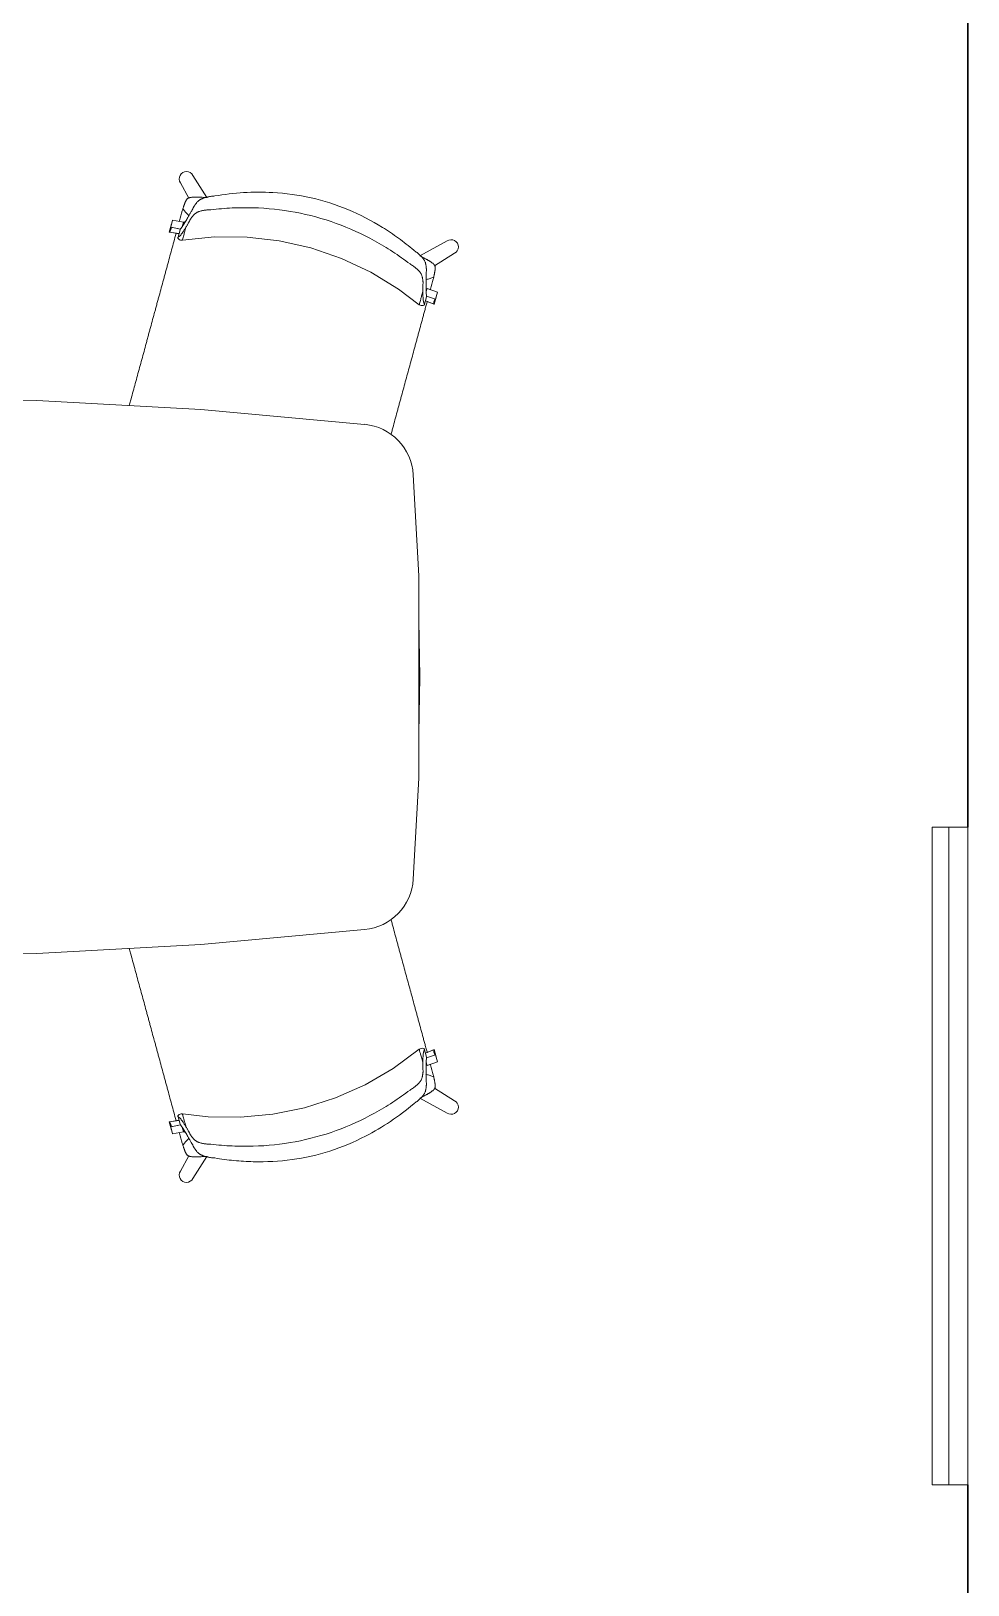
# Model space of a CAD drawing. Header units: millimetres. Extents: x 90978 to 295199, y -4084 to 97293.
# Drawn here: x 185803 to 187512, y 19779 to 22613 of the extents above; entities that cross this region are included whole.
import ezdxf

# ---------------------------------------------------------------- set-up
doc = ezdxf.new("R2010")
doc.units = ezdxf.units.MM
doc.header["$MEASUREMENT"] = 0
doc.layers.get('0').update_dxf_attribs({"linetype": 'CONTINUOUS'})
for name, color, linetype, lineweight in [('A-DETL-THIN', 8, 'CONTINUOUS', 9), ('CSM-STL-XX-ZZ-M3-A-XXXX-00001_detached _19_04_21__rvt-1-Level 0$0$I-FURN', 8, 'CONTINUOUS', 9), ('CSM-STL-XX-ZZ-M3-A-XXXX-00001_detached _19_04_21__rvt-1-Level 0$0$I-WALL', 7, 'CONTINUOUS', 9), ('G-IMPT', 8, 'CONTINUOUS', 9), ('I-FURN', 8, 'CONTINUOUS', 9)]:
    doc.layers.add(name, color=color, linetype=linetype, lineweight=lineweight)

# ---------------------------------------------------------------- blocks, each defined once
blk = doc.blocks.new('Synergy Type 3 - Desk Type 3_dwg_Family - 580997-310579-_3D_-768211-Level 0')
at = {"layer": 'G-IMPT'}
for p, q in [((-354.2, 2138.6), (-251.1, 2140.5)), ((-251.1, 2140.5), (-253.4, 2138.6)), ((-251.1, 2140.5), (-147.9, 2138.6)), ((-251.1, 2140.5), (-248.7, 2138.6)), ((-761.1, 1140.5), (-761, 1142)), ((258.9, 1140.5), (258.9, 1142)), ((-755.6, 842.3), (-755.6, 840.8)), ((-755.6, 840.8), (-739.2, 541.4)), ((237.1, 541.4), (253.5, 840.8)), ((253.5, 840.8), (253.5, 842.3)), ((-739.2, 541.4), (-739.2, 542.1)), ((-711.9, 242.9), (-739.2, 541.4)), ((209.8, 242.9), (237.1, 541.4)), ((237.1, 541.4), (237.1, 542.1)), ((-706.7, 220.4), (-711.9, 242.9)), ((204.6, 220.4), (209.8, 242.9)), ((-696.5, 199.7), (-706.7, 220.4)), ((-681.9, 181.8), (-696.5, 199.7)), ((-694.9, 198), (-696.5, 199.7)), ((194.4, 199.7), (179.8, 181.8)), ((204.6, 220.4), (194.4, 199.7)), ((-663.6, 167.8), (-681.9, 181.8)), ((-663.6, 167.8), (-666.8, 171)), ((179.8, 181.8), (161.4, 167.8)), ((179.8, 181.8), (176, 179.6)), ((179.8, 181.8), (177.8, 181)), ((-642.5, 158.4), (-663.6, 167.8)), ((-642.5, 158.4), (-645.7, 160.9)), ((-642.5, 158.4), (-644.5, 160.3)), ((-642.5, 158.4), (-643.8, 160.1)), ((-642.5, 158.4), (-619.8, 154.1)), ((-619.8, 154.1), (-621.7, 155.9)), ((-619.8, 154.1), (-435.6, 143.9)), ((-443.2, 146.6), (-435.6, 143.9)), ((-435.6, 143.9), (-437.7, 146.6)), ((-435.6, 143.9), (-251.1, 140.5)), ((-251.1, 140.5), (-259.1, 147.1)), ((-251.1, 140.5), (-242.9, 147.2)), ((-66.5, 143.9), (-251.1, 140.5)), ((117.7, 154.1), (-66.5, 143.9)), ((-55.9, 147.7), (-66.5, 143.9)), ((-66.5, 143.9), (-63.6, 147.7)), ((140.4, 158.4), (117.7, 154.1)), ((123.2, 156.5), (117.7, 154.1)), ((121.3, 156.2), (117.7, 154.1)), ((120.3, 156), (117.7, 154.1)), ((119.6, 155.9), (117.7, 154.1)), ((161.4, 167.8), (140.4, 158.4)), ((147.1, 162.4), (140.4, 158.4))]:
    blk.add_line(p, q, dxfattribs=at)

msp = doc.modelspace()

# ---------------------------------------------------------------- linework, layer by layer
at = {"layer": 'A-DETL-THIN'}
for p, q in [((185813.8, 21939.5), (185514.1, 21945)), ((186113.2, 21923.1), (185813.8, 21939.5)), ((186411.7, 21895.8), (186113.2, 21923.1)), ((186510.7, 21619.5), (186500.5, 21803.8)), ((186510.7, 21250.5), (186510.7, 21619.5)), ((186500.5, 21066.2), (186510.7, 21250.5)), ((185813.8, 20930.5), (186113.2, 20946.9)), ((186113.2, 20946.9), (186411.7, 20974.2)), ((185514.1, 20925), (185813.8, 20930.5))]:
    msp.add_line(p, q, dxfattribs=at)
for centre, start, end in [((186402.8, 21798.4), 3.1643, 84.7818), ((186402.8, 21071.7), 275.2275, 356.8264)]:
    msp.add_arc(centre, 97.9, start, end, dxfattribs=at)
at = {"layer": 'CSM-STL-XX-ZZ-M3-A-XXXX-00001_detached _19_04_21__rvt-1-Level 0$0$I-FURN'}
for p, q in [((187447.5, 19961.3), (187447.5, 21161.3)), ((187447.5, 21161.3), (187477.5, 21161.3)), ((187477.5, 21161.3), (187477.5, 19961.3)), ((187477.5, 21161.3), (187477.5, 19961.3)), ((187512.5, 21161.3), (187477.5, 21161.3)), ((187512.5, 19961.3), (187512.5, 21161.3)), ((187477.5, 19961.3), (187447.5, 19961.3)), ((187477.5, 19961.3), (187512.5, 19961.3))]:
    msp.add_line(p, q, dxfattribs=at)
at = {"layer": 'CSM-STL-XX-ZZ-M3-A-XXXX-00001_detached _19_04_21__rvt-1-Level 0$0$I-WALL', "lineweight": 30}
for p, q in [((187512.5, 22961.3), (187512.5, 21161.3)), ((187512.5, 19961.3), (187512.5, 18161.3))]:
    msp.add_line(p, q, dxfattribs=at)
at = {"layer": 'I-FURN'}
for p, q in [((186075.9, 22336.5), (186091.2, 22308.7)), ((186123.8, 22309.4), (186098.4, 22349.7)), ((186058.6, 22259.3), (186055.1, 22246.4)), ((186058, 22255.7), (186061.5, 22268.6)), ((186076, 22252.1), (186058, 22255.7)), ((186076, 22252), (186058.9, 22255.5)), ((186061.5, 22268.6), (186081.1, 22264.7)), ((186075.1, 22250.8), (186071.5, 22237.6)), ((186081.1, 22264.7), (186078.7, 22256.2)), ((186082, 22264.4), (186080.4, 22258.7)), ((186055.1, 22246.4), (186073.2, 22243.8)), ((186056, 22246.2), (186073.2, 22243.6)), ((186072.4, 22234), (186071, 22235.6)), ((186074.2, 22232.7), (186072.4, 22234)), ((186075.6, 22232.1), (186074.2, 22232.7)), ((186077.5, 22231.7), (186075.6, 22232.1)), ((186079.4, 22231.7), (186077.5, 22231.7)), ((186079.4, 22231.7), (186138.2, 22237.8)), ((186138.2, 22237.8), (186197.3, 22237.4)), ((186197.3, 22237.4), (186256, 22230.7)), ((186256, 22230.7), (186313.7, 22217.6)), ((186562.3, 22230.4), (186512.7, 22203)), ((186313.7, 22217.6), (186369.6, 22198.4)), ((186369.6, 22198.4), (186423.1, 22173.3)), ((186539.3, 22185.1), (186575.6, 22207.9)), ((186423.1, 22173.3), (186473.6, 22142.5)), ((186473.6, 22142.5), (186511.4, 22114.1)), ((186524, 22141), (186524.8, 22143.9)), ((186524.2, 22137.9), (186525.7, 22143.6)), ((186525.7, 22143.6), (186544.6, 22137.1)), ((186544.6, 22137.1), (186541.1, 22124.2)), ((186511.4, 22114.1), (186513, 22113.2)), ((186513, 22113.2), (186514.8, 22112.6)), ((186514.8, 22112.6), (186516.3, 22112.4)), ((186516.3, 22112.4), (186518.6, 22112.5)), ((186518.6, 22112.5), (186520.6, 22113.2)), ((186524.7, 22128.4), (186521.2, 22115.2)), ((186522.8, 22121.3), (186538.8, 22114.8)), ((186522.8, 22121.2), (186537.9, 22115)), ((186541.1, 22124.2), (186524.6, 22129.9)), ((186538.8, 22114.8), (186542.3, 22127.6)), ((186511.4, 20755.9), (186463.8, 20720.9)), ((186513.3, 20757), (186511.4, 20755.9)), ((186515.5, 20757.6), (186513.3, 20757)), ((186517, 20757.7), (186515.5, 20757.6)), ((186518.8, 20757.4), (186517, 20757.7)), ((186520.6, 20756.8), (186518.8, 20757.4)), ((186521.2, 20754.8), (186524.7, 20741.6)), ((186538.8, 20755.3), (186522.8, 20748.8)), ((186537.9, 20755), (186522.8, 20748.8)), ((186542.3, 20742.4), (186538.8, 20755.3)), ((186463.8, 20720.9), (186412.7, 20691.2)), ((186524.8, 20726.1), (186524, 20729)), ((186525.7, 20726.4), (186524.2, 20732.1)), ((186524.6, 20740.1), (186541.1, 20745.8)), ((186544.6, 20732.9), (186525.7, 20726.4)), ((186541.1, 20745.8), (186544.6, 20732.9)), ((186358.6, 20667.3), (186302.3, 20649.3)), ((186412.7, 20691.2), (186358.6, 20667.3)), ((186512.7, 20667), (186562.3, 20639.6)), ((186575.6, 20662.1), (186539.3, 20684.9)), ((186071, 20634.4), (186072.2, 20635.8)), ((186072.2, 20635.8), (186073.7, 20637)), ((186073.7, 20637), (186075, 20637.7)), ((186075, 20637.7), (186077.2, 20638.3)), ((186077.2, 20638.3), (186079.4, 20638.3)), ((186126.3, 20632.9), (186079.4, 20638.3)), ((186244.3, 20637.5), (186185.5, 20632)), ((186302.3, 20649.3), (186244.3, 20637.5)), ((186073.2, 20626.2), (186055.1, 20623.6)), ((186055.1, 20623.6), (186058.6, 20610.7)), ((186073.2, 20626.4), (186056, 20623.8)), ((186058, 20614.3), (186076, 20617.9)), ((186061.5, 20601.4), (186058, 20614.3)), ((186058.9, 20614.6), (186076, 20618)), ((186071.5, 20632.4), (186075.1, 20619.2)), ((186078.7, 20613.9), (186081.1, 20605.3)), ((186080.4, 20611.3), (186082, 20605.6)), ((186185.5, 20632), (186126.3, 20632.9)), ((186081.1, 20605.3), (186061.5, 20601.4)), ((186091.2, 20561.3), (186075.9, 20533.5)), ((186098.4, 20520.3), (186123.8, 20560.6))]:
    msp.add_line(p, q, dxfattribs=at)
for centre, start, end in [((186086.7, 22343.9), 26.7636, 214.3798), ((186569.7, 22219.6), 296.7401, 124.3564), ((186569.7, 20650.4), 235.6436, 63.2599), ((186086.7, 20526.2), 145.6202, 333.2364)]:
    msp.add_arc(centre, 13.1, start, end, dxfattribs=at)
for centre, major_axis, start_param, end_param in [((186040.6, 22256), (-16.8, 4.6), 2.819103, 3.398599), ((186041.5, 22255.7), (-16.8, 4.6), 2.819103, 3.398599), ((186044.1, 22268.8), (-16.8, 4.6), 2.819103, 2.902745), ((186555.2, 22115.9), (-16.8, 4.6), 6.026179, 6.605675), ((186556.2, 22115.6), (-16.8, 4.6), 6.026179, 6.605675), ((186559.7, 22128.5), (-16.8, 4.6), 0.238848, 0.322489), ((186555.2, 20754.1), (-16.8, -4.6), 5.960696, 6.540192), ((186556.2, 20754.4), (-16.8, -4.6), 5.960696, 6.540192), ((186559.7, 20741.5), (-16.8, -4.6), 5.960696, 6.044337), ((186040.6, 20614), (-16.8, -4.6), 2.884586, 3.464082), ((186041.5, 20614.3), (-16.8, -4.6), 2.884586, 3.464082), ((186044.1, 20601.2), (-16.8, -4.6), 3.380441, 3.464082)]:
    msp.add_ellipse(centre, major_axis=major_axis, ratio=0.978487, start_param=start_param, end_param=end_param, dxfattribs=at)
for points, knots in [([(186079.3, 22257), (186080.5, 22258.7), (186082.3, 22261.5), (186085.1, 22266), (186087.2, 22269.6), (186089.4, 22273.4), (186091.8, 22277.4), (186093.9, 22281.1), (186095.6, 22284.1), (186096.7, 22286), (186097.5, 22287.5), (186098.3, 22289.1), (186099, 22290.6), (186099.8, 22292.2), (186100.5, 22293.4), (186101.1, 22294.5), (186101.7, 22295.2), (186102, 22295.6), (186102.2, 22296), (186102.5, 22296.3), (186102.8, 22296.7), (186103.4, 22297.5), (186104.3, 22298.6), (186105.3, 22300.1), (186106.5, 22301.5), (186107.9, 22302.9), (186109.4, 22304.3), (186110.9, 22305.3), (186112.1, 22306), (186112.8, 22306.4), (186113.3, 22306.7), (186113.9, 22307), (186114.7, 22307.3), (186116.1, 22307.9), (186118.3, 22308.7), (186121.1, 22309.6), (186125.1, 22310.6), (186130.7, 22311.7), (186135.7, 22312.2), (186138.4, 22312.4)], [0, 0, 0, 0, 0.142857, 0.214286, 0.285714, 0.357143, 0.428571, 0.5, 0.535714, 0.571429, 0.589286, 0.607143, 0.642857, 0.660714, 0.678571, 0.696429, 0.705357, 0.709821, 0.714286, 0.71875, 0.723214, 0.732143, 0.75, 0.767857, 0.785714, 0.803571, 0.821429, 0.839286, 0.848214, 0.852679, 0.857143, 0.861607, 0.866071, 0.875, 0.892857, 0.910714, 0.928571, 0.964286, 1, 1, 1, 1]), ([(186080.3, 22289.1), (186080.6, 22290.1), (186081.1, 22291.7), (186081.8, 22293.5), (186082.1, 22294.6), (186082.4, 22295.4), (186082.6, 22296.1), (186083, 22297.1), (186083.4, 22298.2), (186083.8, 22299.4), (186084.2, 22300.2), (186084.3, 22300.7), (186084.5, 22301.1), (186084.6, 22301.4), (186084.8, 22301.9), (186085.2, 22302.7), (186085.7, 22303.8), (186086.4, 22305), (186087.1, 22306.1), (186088.1, 22307.1), (186089.2, 22308), (186090.4, 22308.7), (186091.4, 22309.1), (186092.2, 22309.3), (186093, 22309.5), (186094.1, 22309.7), (186095.5, 22309.9), (186097.3, 22310.1), (186099.1, 22310.2), (186101, 22310.3), (186102.6, 22310.3), (186104.2, 22310.3), (186105.9, 22310.3), (186107.8, 22310.3), (186110.4, 22310.2), (186114.9, 22310), (186118.8, 22309.8), (186121.1, 22309.7)], [0, 0, 0, 0, 0.0625, 0.09375, 0.109375, 0.125, 0.140625, 0.15625, 0.1875, 0.21875, 0.234375, 0.242188, 0.25, 0.257812, 0.265625, 0.28125, 0.3125, 0.34375, 0.375, 0.40625, 0.4375, 0.46875, 0.484375, 0.5, 0.515625, 0.53125, 0.5625, 0.59375, 0.625, 0.65625, 0.6875, 0.71875, 0.75, 0.78125, 0.8125, 0.875, 1, 1, 1, 1]), ([(186138.4, 22312.4), (186155.8, 22315.4), (186191, 22319.5), (186250.1, 22319.8), (186314.5, 22311), (186382.2, 22289.4), (186434.7, 22262.1), (186473.9, 22235.8), (186492.4, 22221.2), (186501.4, 22213.6)], [-1, -1, -1, -1, -0.863636, -0.727273, -0.545455, -0.363636, -0.181818, -0.090909, 0, 0, 0, 0]), ([(186080.3, 22289.1), (186081.7, 22287.1), (186084.6, 22283.3), (186088.4, 22279.4), (186090.7, 22277.3), (186091.4, 22276.8)], [0, 0, 0, 0, 0.02777778, 0.05555556, 0.06696683, 0.06696683, 0.06696683, 0.06696683]), ([(186131.5, 22287.3), (186128.9, 22287.2), (186124.1, 22287), (186118.6, 22286.3), (186114.7, 22285.5), (186111.9, 22284.8), (186109.8, 22284.1), (186108.4, 22283.6), (186107.6, 22283.3), (186107.1, 22283), (186106.5, 22282.8), (186105.8, 22282.4), (186104.6, 22281.8), (186103.1, 22280.7), (186101.5, 22279.4), (186100.1, 22278), (186098.9, 22276.6), (186097.8, 22275.2), (186096.9, 22274.1), (186096.3, 22273.4), (186096, 22273), (186095.7, 22272.7), (186095.5, 22272.4), (186095.2, 22272), (186094.7, 22271.3), (186094.1, 22270.4), (186093.5, 22269.4), (186092.8, 22268), (186092.2, 22266.7), (186091.5, 22265.3), (186090.9, 22264.3), (186090.3, 22263.2), (186089.5, 22261.8), (186088, 22259.3), (186086.8, 22257.2), (186085.9, 22255.8)], [0, 0, 0, 0, 0.0625, 0.125, 0.15625, 0.1875, 0.21875, 0.234375, 0.242188, 0.25, 0.257812, 0.265625, 0.28125, 0.3125, 0.34375, 0.375, 0.40625, 0.4375, 0.46875, 0.484375, 0.492188, 0.5, 0.507812, 0.515625, 0.53125, 0.5625, 0.59375, 0.625, 0.6875, 0.71875, 0.75, 0.78125, 0.8125, 0.875, 1, 1, 1, 1]), ([(186494.6, 22188.4), (186484.4, 22196.3), (186463.3, 22211.1), (186419.2, 22237.7), (186360.4, 22264.4), (186285.7, 22284.8), (186221.5, 22291.5), (186170, 22291), (186144.3, 22288.8), (186131.5, 22287.3)], [-1, -1, -1, -1, -0.9, -0.8, -0.6, -0.4, -0.2, -0.1, 0, 0, 0, 0]), ([(186079.4, 22231.7), (186079.4, 22231.7), (186079.4, 22231.9), (186079.5, 22232.4), (186079.8, 22233.2), (186080.3, 22235.2), (186081.3, 22238.9), (186083.2, 22245.9), (186084.9, 22252.2), (186085.9, 22255.8)], [0.3374293, 0.3374293, 0.3374293, 0.3374293, 0.3888889, 0.4444444, 0.5138889, 0.5833333, 0.7222222, 0.8611111, 1, 1, 1, 1]), ([(186084.6, 22265.3), (186084.1, 22265.2), (186083.2, 22264.9), (186082.4, 22264.5), (186081.9, 22264.3)], [-0.5281276, -0.5281276, -0.5281276, -0.5281276, -0.3333333, -0.1189454, -0.1189454, -0.1189454, -0.1189454]), ([(185982.4, 21930.4), (185983.2, 21933.1), (185985.2, 21940.6), (185988.5, 21952.8), (185992.4, 21966.9), (185996.3, 21981.2), (186000.3, 21995.9), (186004.3, 22010.7), (186008.3, 22025.3), (186011.6, 22037.4), (186014.2, 22047.2), (186016.2, 22054.6), (186018.2, 22061.9), (186020.9, 22071.6), (186024.1, 22083.5), (186027.3, 22095.4), (186030, 22105), (186031.9, 22112.3), (186033.9, 22119.7), (186036.6, 22129.3), (186039.8, 22141.3), (186043.1, 22153.3), (186045.8, 22163.1), (186047.8, 22170.5), (186049.8, 22177.9), (186052.4, 22187.6), (186055.7, 22199.6), (186059.7, 22214.2), (186063.7, 22229.1), (186066.5, 22239.4), (186068, 22244.8), (186068.1, 22245.3)], [-0.8778363, -0.8778363, -0.8778363, -0.8778363, -0.8571429, -0.8214286, -0.7857143, -0.75, -0.7142857, -0.6785714, -0.6428571, -0.6071429, -0.5892857, -0.5714286, -0.5535714, -0.5357143, -0.5, -0.4642857, -0.4464286, -0.4285714, -0.4107143, -0.3928571, -0.3571429, -0.3214286, -0.3035714, -0.2857143, -0.2678571, -0.25, -0.2142857, -0.1785714, -0.1428571, -0.1071429, -0.103964, -0.103964, -0.103964, -0.103964]), ([(186071.5, 22237.6), (186071.4, 22237.1), (186071.2, 22236.3), (186071, 22235.7), (186071, 22235.6), (186071.1, 22236.2), (186071.3, 22236.9), (186071.4, 22237.3)], [0, 0, 0, 0, 0.125, 0.25, 0.375, 0.5, 0.5837817, 0.5837817, 0.5837817, 0.5837817]), ([(186501.4, 22213.6), (186503.6, 22212.1), (186507.7, 22209.1), (186512, 22205.3), (186514.9, 22202.4), (186516.9, 22200.2), (186518.4, 22198.4), (186519.3, 22197.2), (186519.8, 22196.5), (186520.1, 22196), (186520.5, 22195.5), (186520.9, 22194.8), (186521.5, 22193.6), (186522.3, 22191.9), (186522.9, 22189.9), (186523.4, 22188), (186523.7, 22186.2), (186523.9, 22184.4), (186524, 22183), (186524.1, 22182), (186524.2, 22181.5), (186524.3, 22181.1), (186524.3, 22180.7), (186524.4, 22180.2), (186524.5, 22179.2), (186524.5, 22178), (186524.5, 22176.6), (186524.4, 22174.9), (186524.2, 22173.2), (186524, 22171.4), (186524, 22170.1), (186524, 22168.8), (186523.9, 22167), (186523.9, 22164), (186523.9, 22159.8), (186523.9, 22155.2), (186523.8, 22150.8), (186523.9, 22146.5), (186523.9, 22142.6), (186524.1, 22139.1), (186524.2, 22136.9), (186524.3, 22135.9)], [0, 0, 0, 0, 0.035714, 0.071429, 0.089286, 0.107143, 0.125, 0.133929, 0.138393, 0.142857, 0.147321, 0.151786, 0.160714, 0.178571, 0.196429, 0.214286, 0.232143, 0.25, 0.267857, 0.276786, 0.28125, 0.285714, 0.290179, 0.294643, 0.303571, 0.321429, 0.339286, 0.357143, 0.392857, 0.410714, 0.428571, 0.446429, 0.464286, 0.5, 0.571429, 0.642857, 0.714286, 0.785714, 0.857143, 0.928571, 1, 1, 1, 1]), ([(186513.1, 22203), (186515.2, 22201.9), (186518.6, 22200.1), (186522.6, 22198), (186524.8, 22196.8), (186526.5, 22195.8), (186528, 22195), (186529.4, 22194.2), (186530.8, 22193.3), (186532.3, 22192.3), (186533.9, 22191.3), (186535.3, 22190.2), (186536.4, 22189.3), (186537.3, 22188.6), (186537.8, 22188), (186538.4, 22187.4), (186539, 22186.5), (186539.7, 22185.4), (186540.3, 22184), (186540.6, 22182.7), (186540.7, 22181.4), (186540.6, 22180), (186540.5, 22178.8), (186540.4, 22177.9), (186540.4, 22177.4), (186540.3, 22177), (186540.2, 22176.6), (186540.2, 22176.1), (186540, 22175.2), (186539.8, 22174), (186539.6, 22172.8), (186539.4, 22171.8), (186539.2, 22171), (186539.1, 22170.2), (186538.8, 22169.1), (186538.4, 22167.2), (186538.1, 22165.6), (186537.9, 22164.5)], [0, 0, 0, 0, 0.125, 0.1875, 0.21875, 0.25, 0.28125, 0.3125, 0.34375, 0.375, 0.40625, 0.4375, 0.46875, 0.484375, 0.5, 0.515625, 0.53125, 0.5625, 0.59375, 0.625, 0.65625, 0.6875, 0.71875, 0.734375, 0.742188, 0.75, 0.757812, 0.765625, 0.78125, 0.8125, 0.84375, 0.859375, 0.875, 0.890625, 0.90625, 0.9375, 1, 1, 1, 1]), ([(186518, 22138.2), (186517.9, 22139.8), (186517.9, 22142.3), (186517.9, 22145.2), (186517.9, 22146.8), (186517.9, 22148.1), (186518, 22149.3), (186518.1, 22150.8), (186518.3, 22152.2), (186518.4, 22153.7), (186518.4, 22154.9), (186518.3, 22156), (186518.2, 22156.9), (186518.1, 22157.3), (186518.1, 22157.7), (186518, 22158.1), (186517.9, 22158.6), (186517.8, 22159.6), (186517.6, 22161), (186517.3, 22162.7), (186517, 22164.6), (186516.5, 22166.5), (186515.8, 22168.4), (186515, 22170.1), (186514.3, 22171.2), (186513.9, 22171.9), (186513.5, 22172.4), (186513.1, 22172.9), (186512.6, 22173.6), (186511.7, 22174.7), (186510.2, 22176.4), (186508.2, 22178.4), (186505.2, 22181.1), (186500.9, 22184.4), (186496.8, 22187.1), (186494.6, 22188.4)], [0, 0, 0, 0, 0.125, 0.1875, 0.21875, 0.25, 0.28125, 0.3125, 0.375, 0.40625, 0.4375, 0.46875, 0.484375, 0.492188, 0.5, 0.507812, 0.515625, 0.53125, 0.5625, 0.59375, 0.625, 0.65625, 0.6875, 0.71875, 0.734375, 0.742188, 0.75, 0.757812, 0.765625, 0.78125, 0.8125, 0.84375, 0.875, 0.9375, 1, 1, 1, 1]), ([(186518, 22138.2), (186517.2, 22135.3), (186515.8, 22130.1), (186514.1, 22124), (186512.8, 22119.4), (186512.1, 22116.8), (186511.8, 22115.4), (186511.6, 22114.7), (186511.4, 22114.3), (186511.4, 22114.1), (186511.4, 22114.1)], [0, 0, 0, 0, 0.1111111, 0.2222222, 0.3333333, 0.4444444, 0.5, 0.5555556, 0.6111111, 0.6625707, 0.6625707, 0.6625707, 0.6625707]), ([(186523.5, 22159.8), (186523.9, 22159.9), (186526.4, 22160.4), (186531.2, 22161.8), (186535.6, 22163.5), (186537.9, 22164.5)], [0.93933321, 0.93933321, 0.93933321, 0.93933321, 0.94444444, 0.97222222, 1, 1, 1, 1]), ([(186526.1, 22120.7), (186526, 22120), (186525.1, 22116.8), (186523.6, 22111.2), (186521.5, 22103.7), (186519.5, 22096.2), (186516.8, 22086.4), (186513.6, 22074.5), (186510.4, 22062.7), (186507.8, 22053.2), (186505.8, 22045.8), (186503.8, 22038.5), (186501.1, 22028.8), (186497.9, 22016.8), (186494, 22002.4), (186490, 21987.8), (186486, 21973.2), (186482.1, 21958.8), (186478.8, 21946.7), (186476.1, 21937), (186474.1, 21929.6), (186472.1, 21922.2), (186469.5, 21912.5), (186466.2, 21900.5), (186462.9, 21888.5), (186460.8, 21880.7), (186460, 21877.8), (186459.9, 21877.3)], [-0.8977274, -0.8977274, -0.8977274, -0.8977274, -0.8928571, -0.875, -0.8571429, -0.8392857, -0.8214286, -0.7857143, -0.75, -0.7321429, -0.7142857, -0.6964286, -0.6785714, -0.6428571, -0.6071429, -0.5714286, -0.5357143, -0.5, -0.4642857, -0.4464286, -0.4285714, -0.4107143, -0.3928571, -0.3571429, -0.3214286, -0.3035714, -0.299989, -0.299989, -0.299989, -0.299989]), ([(186521.1, 22114.9), (186521, 22114.5), (186520.8, 22113.8), (186520.6, 22113.2), (186520.6, 22113.3), (186520.8, 22113.9), (186521, 22114.7), (186521.2, 22115.2)], [0.4171888, 0.4171888, 0.4171888, 0.4171888, 0.5, 0.625, 0.75, 0.875, 1, 1, 1, 1]), ([(186459.9, 20992.7), (186460, 20992.3), (186460.8, 20989.3), (186462.9, 20981.5), (186466.2, 20969.5), (186469.5, 20957.5), (186472.1, 20947.8), (186474.1, 20940.4), (186476.1, 20933.1), (186478.8, 20923.3), (186482.1, 20911.3), (186486, 20896.8), (186490, 20882.2), (186494, 20867.6), (186497.9, 20853.2), (186501.1, 20841.2), (186503.8, 20831.5), (186505.8, 20824.2), (186507.8, 20816.9), (186510.4, 20807.3), (186513.6, 20795.5), (186516.8, 20783.6), (186519.5, 20773.8), (186521.5, 20766.4), (186523.6, 20758.8), (186525.1, 20753.2), (186526, 20750), (186526.1, 20749.3)], [-0.700025, -0.700025, -0.700025, -0.700025, -0.6964286, -0.6785714, -0.6428571, -0.6071429, -0.5892857, -0.5714286, -0.5535714, -0.5357143, -0.5, -0.4642857, -0.4285714, -0.3928571, -0.3571429, -0.3214286, -0.3035714, -0.2857143, -0.2678571, -0.25, -0.2142857, -0.1785714, -0.1607143, -0.1428571, -0.125, -0.1071429, -0.1022726, -0.1022726, -0.1022726, -0.1022726]), ([(186068.1, 20624.8), (186068, 20625.2), (186066.5, 20630.5), (186063.7, 20641), (186059.7, 20655.8), (186055.7, 20670.4), (186052.4, 20682.4), (186049.8, 20692.1), (186047.8, 20699.5), (186045.8, 20706.9), (186043.1, 20716.7), (186039.8, 20728.7), (186036.6, 20740.7), (186033.9, 20750.4), (186031.9, 20757.7), (186030, 20765), (186027.3, 20774.6), (186024.1, 20786.5), (186020.9, 20798.4), (186018.2, 20808.1), (186016.2, 20815.4), (186014.2, 20822.8), (186011.6, 20832.6), (186008.3, 20844.7), (186004.3, 20859.3), (186000.3, 20874.1), (185996.3, 20888.8), (185992.4, 20903.1), (185988.5, 20917.3), (185985.2, 20929.4), (185983.2, 20936.9), (185982.4, 20939.7)], [-0.896036, -0.896036, -0.896036, -0.896036, -0.8928571, -0.8571429, -0.8214286, -0.7857143, -0.75, -0.7321429, -0.7142857, -0.6964286, -0.6785714, -0.6428571, -0.6071429, -0.5892857, -0.5714286, -0.5535714, -0.5357143, -0.5, -0.4642857, -0.4464286, -0.4285714, -0.4107143, -0.3928571, -0.3571429, -0.3214286, -0.2857143, -0.25, -0.2142857, -0.1785714, -0.1428571, -0.1221637, -0.1221637, -0.1221637, -0.1221637]), ([(186511.4, 20755.9), (186511.4, 20755.9), (186511.4, 20755.8), (186511.6, 20755.2), (186511.8, 20754.4), (186512.3, 20752.5), (186513.4, 20748.7), (186515.3, 20741.7), (186517, 20735.4), (186518, 20731.8)], [0.3374293, 0.3374293, 0.3374293, 0.3374293, 0.3888889, 0.4444444, 0.5138889, 0.5833333, 0.7222222, 0.8611111, 1, 1, 1, 1]), ([(186521.2, 20754.8), (186521, 20755.3), (186520.8, 20756.1), (186520.6, 20756.7), (186520.6, 20756.8), (186520.8, 20756.2), (186521, 20755.5), (186521.1, 20755.1)], [0, 0, 0, 0, 0.125, 0.25, 0.375, 0.5, 0.5828112, 0.5828112, 0.5828112, 0.5828112]), ([(186494.6, 20681.6), (186496.8, 20682.9), (186500.9, 20685.6), (186505.2, 20688.9), (186508.2, 20691.6), (186510.2, 20693.6), (186511.7, 20695.3), (186512.6, 20696.5), (186513.1, 20697.1), (186513.5, 20697.6), (186513.9, 20698.1), (186514.3, 20698.8), (186515, 20699.9), (186515.8, 20701.6), (186516.5, 20703.5), (186517, 20705.4), (186517.3, 20707.3), (186517.6, 20709.1), (186517.8, 20710.5), (186517.9, 20711.4), (186518, 20711.9), (186518.1, 20712.3), (186518.1, 20712.7), (186518.2, 20713.2), (186518.3, 20714), (186518.4, 20715.1), (186518.4, 20716.3), (186518.3, 20717.8), (186518.1, 20719.2), (186518, 20720.7), (186517.9, 20721.9), (186517.9, 20723.2), (186517.9, 20724.8), (186517.9, 20727.7), (186517.9, 20730.2), (186518, 20731.8)], [0, 0, 0, 0, 0.0625, 0.125, 0.15625, 0.1875, 0.21875, 0.234375, 0.242188, 0.25, 0.257812, 0.265625, 0.28125, 0.3125, 0.34375, 0.375, 0.40625, 0.4375, 0.46875, 0.484375, 0.492188, 0.5, 0.507812, 0.515625, 0.53125, 0.5625, 0.59375, 0.625, 0.6875, 0.71875, 0.75, 0.78125, 0.8125, 0.875, 1, 1, 1, 1]), ([(186524.3, 20734.1), (186524.1, 20732.1), (186523.9, 20728.7), (186523.9, 20723.5), (186523.8, 20719.2), (186523.9, 20714.8), (186523.9, 20710.2), (186523.9, 20706), (186523.9, 20702.5), (186524, 20700.3), (186524, 20698.6), (186524.2, 20696.9), (186524.4, 20695.2), (186524.5, 20693.4), (186524.5, 20692), (186524.5, 20690.8), (186524.4, 20689.9), (186524.3, 20689.3), (186524.3, 20688.9), (186524.2, 20688.5), (186524.1, 20688), (186524, 20687), (186523.9, 20685.6), (186523.7, 20683.8), (186523.4, 20682), (186522.9, 20680.1), (186522.3, 20678.1), (186521.5, 20676.4), (186520.9, 20675.2), (186520.5, 20674.6), (186520.1, 20674), (186519.8, 20673.5), (186519.3, 20672.8), (186518.4, 20671.6), (186516.9, 20669.8), (186514.9, 20667.6), (186512, 20664.7), (186507.7, 20660.9), (186503.6, 20657.9), (186501.4, 20656.4)], [0, 0, 0, 0, 0.142857, 0.214286, 0.285714, 0.357143, 0.428571, 0.5, 0.535714, 0.571429, 0.589286, 0.607143, 0.642857, 0.660714, 0.678571, 0.696429, 0.705357, 0.709821, 0.714286, 0.71875, 0.723214, 0.732143, 0.75, 0.767857, 0.785714, 0.803571, 0.821429, 0.839286, 0.848214, 0.852679, 0.857143, 0.861607, 0.866071, 0.875, 0.892857, 0.910714, 0.928571, 0.964286, 1, 1, 1, 1]), ([(186537.9, 20705.5), (186538.1, 20704.4), (186538.4, 20702.8), (186538.8, 20700.9), (186539.1, 20699.8), (186539.2, 20699), (186539.4, 20698.2), (186539.6, 20697.2), (186539.8, 20696), (186540, 20694.8), (186540.2, 20693.9), (186540.2, 20693.4), (186540.3, 20693), (186540.4, 20692.6), (186540.4, 20692.1), (186540.5, 20691.2), (186540.6, 20690), (186540.7, 20688.6), (186540.6, 20687.3), (186540.3, 20686), (186539.7, 20684.6), (186539, 20683.5), (186538.4, 20682.6), (186537.8, 20682), (186537.3, 20681.4), (186536.4, 20680.7), (186535.3, 20679.8), (186533.9, 20678.7), (186532.3, 20677.7), (186530.8, 20676.7), (186529.4, 20675.9), (186528, 20675), (186526.5, 20674.2), (186524.8, 20673.2), (186522.6, 20672), (186518.6, 20669.9), (186515.2, 20668.1), (186513.1, 20667)], [0, 0, 0, 0, 0.0625, 0.09375, 0.109375, 0.125, 0.140625, 0.15625, 0.1875, 0.21875, 0.234375, 0.242188, 0.25, 0.257812, 0.265625, 0.28125, 0.3125, 0.34375, 0.375, 0.40625, 0.4375, 0.46875, 0.484375, 0.5, 0.515625, 0.53125, 0.5625, 0.59375, 0.625, 0.65625, 0.6875, 0.71875, 0.75, 0.78125, 0.8125, 0.875, 1, 1, 1, 1]), ([(186537.9, 20705.5), (186535.6, 20706.5), (186531.2, 20708.3), (186526.4, 20709.6), (186523.9, 20710.1), (186523.5, 20710.2)], [0, 0, 0, 0, 0.02777778, 0.05555556, 0.06066679, 0.06066679, 0.06066679, 0.06066679]), ([(186131.5, 20582.7), (186144.3, 20581.2), (186170, 20579), (186221.5, 20578.5), (186285.7, 20585.2), (186360.4, 20605.6), (186419.2, 20632.3), (186463.3, 20658.9), (186484.4, 20673.7), (186494.6, 20681.6)], [-1, -1, -1, -1, -0.9, -0.8, -0.6, -0.4, -0.2, -0.1, 0, 0, 0, 0]), ([(186085.9, 20614.2), (186085.1, 20617.1), (186083.7, 20622.3), (186082, 20628.5), (186080.8, 20633), (186080.1, 20635.6), (186079.7, 20637), (186079.5, 20637.7), (186079.4, 20638.2), (186079.4, 20638.3), (186079.4, 20638.3)], [0, 0, 0, 0, 0.1111111, 0.2222222, 0.3333333, 0.4444444, 0.5, 0.5555556, 0.6111111, 0.6625707, 0.6625707, 0.6625707, 0.6625707]), ([(186501.4, 20656.4), (186487.9, 20645), (186459.7, 20623.6), (186408.9, 20593.5), (186348.9, 20568.3), (186279.6, 20552.7), (186220.5, 20549.6), (186173.4, 20552.5), (186150, 20555.6), (186138.4, 20557.6)], [-1, -1, -1, -1, -0.863636, -0.727273, -0.545455, -0.363636, -0.181818, -0.090909, 0, 0, 0, 0]), ([(186071.4, 20632.7), (186071.3, 20633.1), (186071.1, 20633.9), (186071, 20634.5), (186071, 20634.4), (186071.2, 20633.7), (186071.4, 20632.9), (186071.5, 20632.4)], [0.4162183, 0.4162183, 0.4162183, 0.4162183, 0.5, 0.625, 0.75, 0.875, 1, 1, 1, 1]), ([(186138.4, 20557.6), (186135.7, 20557.8), (186130.7, 20558.3), (186125.1, 20559.4), (186121.1, 20560.4), (186118.3, 20561.3), (186116.1, 20562.1), (186114.7, 20562.7), (186113.9, 20563), (186113.3, 20563.3), (186112.8, 20563.6), (186112.1, 20564), (186110.9, 20564.7), (186109.4, 20565.7), (186107.9, 20567.1), (186106.5, 20568.5), (186105.3, 20569.9), (186104.3, 20571.4), (186103.4, 20572.5), (186102.8, 20573.3), (186102.5, 20573.7), (186102.2, 20574.1), (186102, 20574.4), (186101.7, 20574.8), (186101.1, 20575.5), (186100.5, 20576.6), (186099.8, 20577.8), (186099, 20579.4), (186098.3, 20580.9), (186097.5, 20582.5), (186096.9, 20583.6), (186096.2, 20584.8), (186095.4, 20586.3), (186093.9, 20589), (186091.8, 20592.6), (186089.4, 20596.6), (186087.2, 20600.4), (186085.1, 20604), (186083, 20607.4), (186081.1, 20610.4), (186079.9, 20612.2), (186079.3, 20613)], [0, 0, 0, 0, 0.035714, 0.071429, 0.089286, 0.107143, 0.125, 0.133929, 0.138393, 0.142857, 0.147321, 0.151786, 0.160714, 0.178571, 0.196429, 0.214286, 0.232143, 0.25, 0.267857, 0.276786, 0.28125, 0.285714, 0.290179, 0.294643, 0.303571, 0.321429, 0.339286, 0.357143, 0.392857, 0.410714, 0.428571, 0.446429, 0.464286, 0.5, 0.571429, 0.642857, 0.714286, 0.785714, 0.857143, 0.928571, 1, 1, 1, 1]), ([(186085.9, 20614.2), (186086.8, 20612.8), (186088, 20610.7), (186089.5, 20608.2), (186090.3, 20606.8), (186090.9, 20605.7), (186091.5, 20604.7), (186092.2, 20603.3), (186092.8, 20602), (186093.5, 20600.6), (186094.1, 20599.6), (186094.7, 20598.7), (186095.2, 20598), (186095.5, 20597.6), (186095.7, 20597.3), (186096, 20597), (186096.3, 20596.6), (186096.9, 20595.9), (186097.8, 20594.8), (186098.9, 20593.4), (186100.1, 20592), (186101.5, 20590.6), (186103.1, 20589.3), (186104.6, 20588.2), (186105.8, 20587.6), (186106.5, 20587.2), (186107.1, 20587), (186107.6, 20586.7), (186108.4, 20586.4), (186109.8, 20585.9), (186111.9, 20585.2), (186114.7, 20584.5), (186118.6, 20583.7), (186124.1, 20583), (186128.9, 20582.8), (186131.5, 20582.7)], [0, 0, 0, 0, 0.125, 0.1875, 0.21875, 0.25, 0.28125, 0.3125, 0.375, 0.40625, 0.4375, 0.46875, 0.484375, 0.492188, 0.5, 0.507812, 0.515625, 0.53125, 0.5625, 0.59375, 0.625, 0.65625, 0.6875, 0.71875, 0.734375, 0.742188, 0.75, 0.757812, 0.765625, 0.78125, 0.8125, 0.84375, 0.875, 0.9375, 1, 1, 1, 1]), ([(186091.4, 20593.3), (186090.7, 20592.7), (186088.4, 20590.6), (186084.6, 20586.7), (186081.7, 20582.9), (186080.3, 20580.9)], [0.93303317, 0.93303317, 0.93303317, 0.93303317, 0.94444444, 0.97222222, 1, 1, 1, 1]), ([(186121.1, 20560.3), (186118.8, 20560.2), (186114.9, 20560), (186110.4, 20559.8), (186107.8, 20559.8), (186105.9, 20559.7), (186104.2, 20559.7), (186102.6, 20559.7), (186101, 20559.7), (186099.1, 20559.8), (186097.3, 20559.9), (186095.5, 20560.1), (186094.1, 20560.3), (186093, 20560.5), (186092.2, 20560.7), (186091.4, 20561), (186090.4, 20561.4), (186089.2, 20562), (186088.1, 20562.9), (186087.1, 20563.9), (186086.4, 20565), (186085.7, 20566.2), (186085.2, 20567.3), (186084.8, 20568.1), (186084.6, 20568.6), (186084.5, 20568.9), (186084.3, 20569.3), (186084.2, 20569.8), (186083.8, 20570.6), (186083.4, 20571.8), (186083, 20572.9), (186082.6, 20573.9), (186082.4, 20574.6), (186082.1, 20575.4), (186081.8, 20576.5), (186081.1, 20578.3), (186080.6, 20579.9), (186080.3, 20580.9)], [0, 0, 0, 0, 0.125, 0.1875, 0.21875, 0.25, 0.28125, 0.3125, 0.34375, 0.375, 0.40625, 0.4375, 0.46875, 0.484375, 0.5, 0.515625, 0.53125, 0.5625, 0.59375, 0.625, 0.65625, 0.6875, 0.71875, 0.734375, 0.742188, 0.75, 0.757812, 0.765625, 0.78125, 0.8125, 0.84375, 0.859375, 0.875, 0.890625, 0.90625, 0.9375, 1, 1, 1, 1]), ([(186081.9, 20605.7), (186082.3, 20605.5), (186083.2, 20605.2), (186084.1, 20604.8), (186084.6, 20604.7)], [-0.8810546, -0.8810546, -0.8810546, -0.8810546, -0.6666667, -0.4718724, -0.4718724, -0.4718724, -0.4718724])]:
    msp.add_open_spline(points, degree=3, knots=knots, dxfattribs=at)
for points in [[(186124.9, 22309.4), (186123.6, 22309.5), (186122.4, 22309.6), (186121.1, 22309.7)], [(186121.1, 22309.7), (186122.4, 22309.6), (186123.6, 22309.5), (186124.8, 22309.4)], [(186074.1, 22267.2), (186075.8, 22273.5), (186077.5, 22279.5), (186079.1, 22285.4)], [(186079.1, 22285.4), (186079.3, 22286), (186079.7, 22287.3), (186080.1, 22288.5), (186080.3, 22289.1)], [(186085.9, 22255.8), (186084.9, 22254), (186082.8, 22250.6), (186079.9, 22246.2), (186077.3, 22242.6), (186075.1, 22239.8), (186073.1, 22238.1), (186072, 22237.7), (186071.5, 22237.6)], [(186075.1, 22250.8), (186075.8, 22251.7), (186077.1, 22253.7), (186078.6, 22255.9), (186079.3, 22257)], [(186521.2, 22115.2), (186520.8, 22115.5), (186520.1, 22116.5), (186519.2, 22118.9), (186518.7, 22122.4), (186518.3, 22126.9), (186518, 22132.1), (186517.9, 22136.1), (186518, 22138.2)], [(186537.1, 22160.8), (186535.4, 22154.9), (186533.8, 22148.8), (186532.1, 22142.5)], [(186537.9, 22164.5), (186537.7, 22163.9), (186537.5, 22162.7), (186537.2, 22161.4), (186537.1, 22160.8)], [(186524.3, 22135.9), (186524.3, 22134.6), (186524.5, 22131.9), (186524.7, 22129.5), (186524.7, 22128.4)], [(186518, 20731.8), (186517.9, 20733.9), (186518, 20737.9), (186518.3, 20743.1), (186518.7, 20747.6), (186519.2, 20751.1), (186520.1, 20753.5), (186520.8, 20754.5), (186521.2, 20754.8)], [(186524.7, 20741.6), (186524.7, 20740.5), (186524.5, 20738.1), (186524.3, 20735.5), (186524.3, 20734.1)], [(186532.1, 20727.5), (186533.8, 20721.3), (186535.4, 20715.2), (186537.1, 20709.2)], [(186537.1, 20709.2), (186537.2, 20708.6), (186537.5, 20707.3), (186537.7, 20706.1), (186537.9, 20705.5)], [(186071.5, 20632.4), (186072, 20632.3), (186073.1, 20631.9), (186075.1, 20630.2), (186077.3, 20627.4), (186079.9, 20623.8), (186082.8, 20619.4), (186084.9, 20616), (186085.9, 20614.2)], [(186079.3, 20613), (186078.6, 20614.1), (186077.1, 20616.3), (186075.8, 20618.3), (186075.1, 20619.2)], [(186079.1, 20584.6), (186077.5, 20590.5), (186075.8, 20596.5), (186074.1, 20602.8)], [(186080.3, 20580.9), (186080.1, 20581.5), (186079.7, 20582.7), (186079.3, 20584), (186079.1, 20584.6)], [(186124.8, 20560.6), (186123.6, 20560.5), (186122.4, 20560.4), (186121.1, 20560.3)], [(186121.1, 20560.3), (186122.4, 20560.4), (186123.6, 20560.5), (186124.9, 20560.6)]]:
    msp.add_open_spline(points, degree=3, dxfattribs=at)

# ---------------------------------------------------------------- block references
at = {"rotation": 270.0000000000001}
msp.add_blockref('Synergy Type 3 - Desk Type 3_dwg_Family - 580997-310579-_3D_-768211-Level 0', (184372.1, 21183.9), dxfattribs=at)
msp.add_blockref('Synergy Type 3 - Desk Type 3_dwg_Family - 580997-310579-_3D_-768211-Level 0', (184372.1, 21183.9), dxfattribs=at)

doc.saveas('drawing.dxf')
